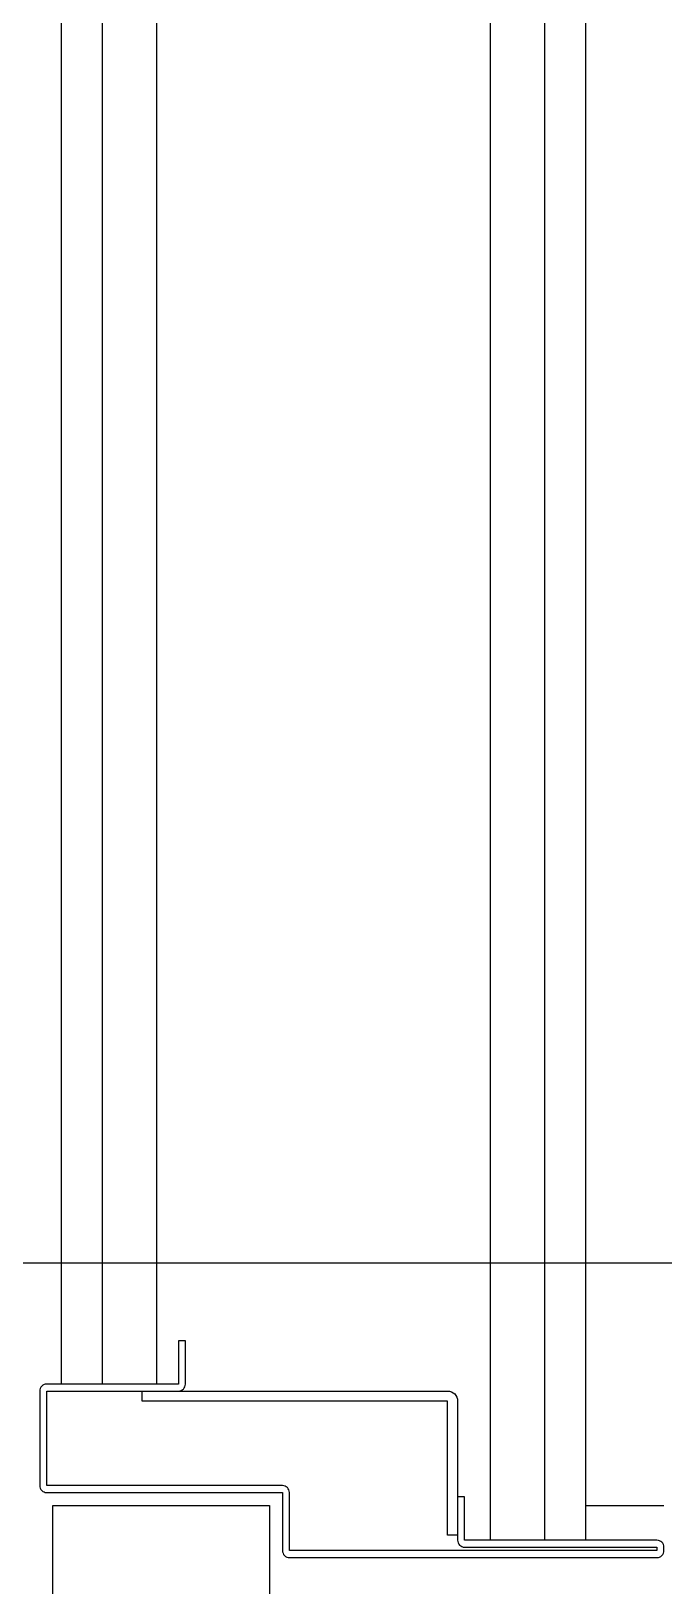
# Model space of a CAD drawing. Extents: x -120222 to -41942, y -19134 to 30932.
# Drawn here: x -78283.5 to -78137.5, y 10220.2 to 10578.7 of the extents above; entities that cross this region are included whole.
import ezdxf

# ---------------------------------------------------------------- set-up
doc = ezdxf.new("R2010")
doc.units = 0
doc.header["$LTSCALE"] = 150
doc.header["$MEASUREMENT"] = 0
doc.layers.get('0').update_dxf_attribs({"linetype": 'CONTINUOUS'})
doc.layers.add('____-567', color=7, linetype='CONTINUOUS')
doc.layers.add('___B', color=7, linetype='CONTINUOUS')

# ---------------------------------------------------------------- blocks, each defined once
blk = doc.blocks.new('____-34')
at = {"color": 8, "linetype": 'Continuous', "flags": 128}
for points in [[(-84574.16, 5679.62), (-84658.96, 5679.62), (-84658.96, 5693.02), (-84658.96, 5693.02, 0.414214), (-84660.56, 5694.62), (-84714.96, 5694.62), (-84714.96, 5716.42), (-84684.56, 5716.42), (-84684.56, 5716.42, 0.414214), (-84682.96, 5718.02), (-84682.96, 5728.02), (-84684.56, 5728.02), (-84684.56, 5718.02), (-84714.96, 5718.02), (-84714.96, 5718.02, 0.414214), (-84716.56, 5716.42), (-84716.56, 5694.62), (-84716.56, 5694.62, 0.414214), (-84714.96, 5693.02), (-84660.56, 5693.02), (-84660.56, 5679.62), (-84660.56, 5679.62, 0.414214), (-84658.96, 5678.02), (-84574.16, 5678.02), (-84574.16, 5678.02, 0.414214), (-84572.56, 5679.62), (-84572.56, 5680.42), (-84572.56, 5680.42, 0.414214), (-84574.16, 5682.02), (-84618.56, 5682.02), (-84618.56, 5692.02), (-84620.16, 5692.02), (-84620.16, 5682.02), (-84620.16, 5682.02, 0.414214), (-84618.56, 5680.42), (-84574.16, 5680.42)], [(-84622.46, 5683.22), (-84622.46, 5714.12), (-84692.94, 5714.12), (-84692.94, 5716.42), (-84622.46, 5716.42), (-84622.46, 5716.42, -0.414214), (-84620.16, 5714.12), (-84620.16, 5683.22)]]:
    blk.add_lwpolyline(points, format="xyb", close=True, dxfattribs=at)
blk.add_lwpolyline([(-84713.56, 4788.95), (-84713.56, 5690.02), (-84663.56, 5690.02), (-84663.56, 4788.95)], close=True, dxfattribs=at)
blk = doc.blocks.new('____-49')
at = {"color": 1, "linetype": 'Continuous'}
for p, q in [((-84590.56, 5682.02), (-84590.56, 7422.52)), ((-84600.06, 5682.02), (-84600.06, 7413.02)), ((-84612.56, 5682.02), (-84612.56, 7400.52)), ((-84689.56, 5718.02), (-84689.56, 7288.52)), ((-84702.06, 5718.02), (-84702.06, 7276.02)), ((-84711.56, 5718.02), (-84711.56, 7266.52)), ((-84590.56, 5690.02), (-84572.56, 5690.02))]:
    blk.add_line(p, q, dxfattribs=at)
at = {"color": 1}
blk.add_blockref('____-34', (0, 0), dxfattribs=at)
blk = doc.blocks.new('____-167')
at = {"color": 1}
blk.add_blockref('____-49', (0, 0), dxfattribs=at)

msp = doc.modelspace()

# ---------------------------------------------------------------- linework, layer by layer
at = {"layer": '___B', "color": 5}
msp.add_line((-109073.35209, 10294.71684), (-41992.1314, 10294.71684), dxfattribs=at)

# ---------------------------------------------------------------- block references
at = {"layer": '____-567', "color": 0}
msp.add_blockref('____-167', (6435.10495, 4548.69799), dxfattribs=at)

doc.saveas('drawing.dxf')
